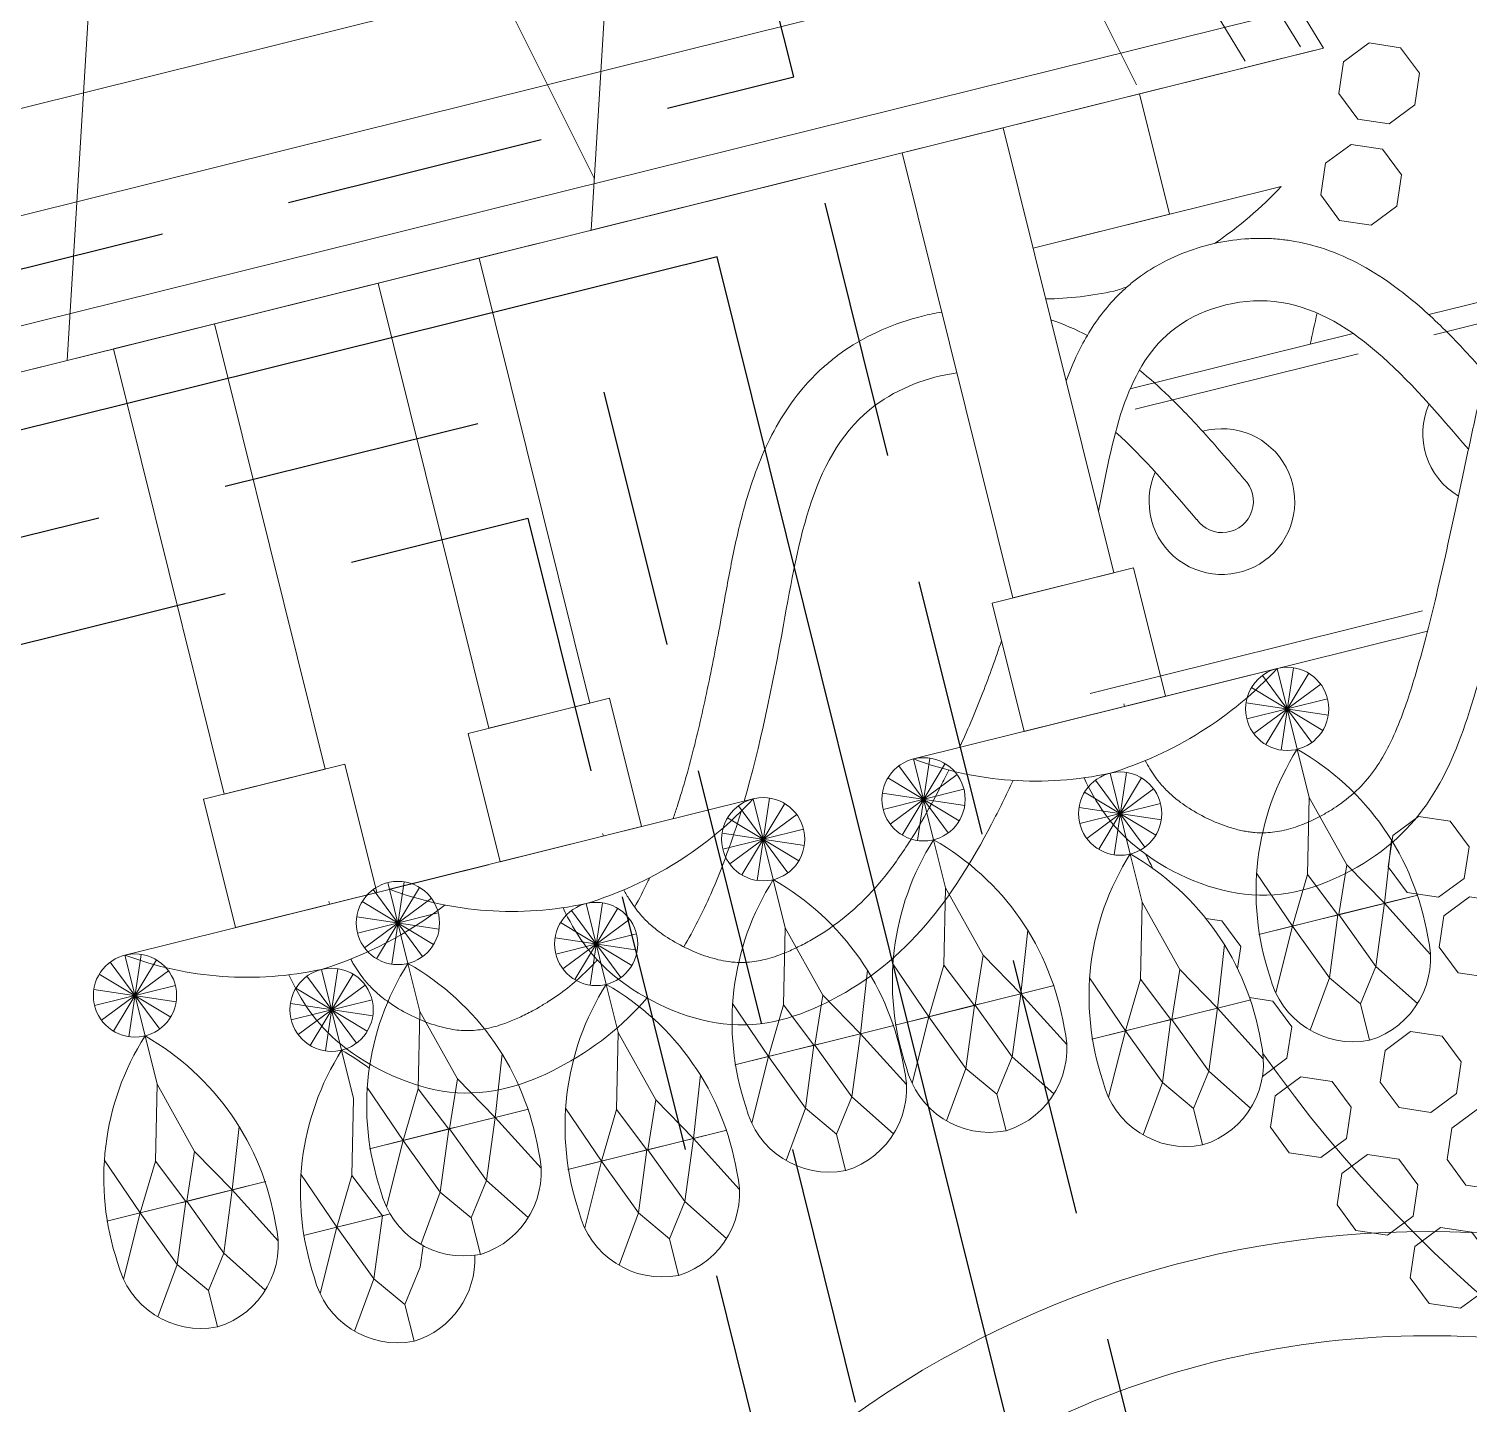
# Model space of a CAD drawing. Header units: inches. Extents: x 252212 to 296477, y 417293 to 492071.
# Drawn here: x 275994.2 to 276271, y 476627.6 to 476891.8 of the extents above; entities that cross this region are included whole.
import ezdxf

# ---------------------------------------------------------------- set-up
doc = ezdxf.new("R2010")
doc.units = ezdxf.units.IN
doc.header["$MEASUREMENT"] = 0
doc.linetypes.add('HIDDEN', pattern=[0.375, 0.25, -0.125])
for name, color, linetype in [('8', 8, 'Continuous'), ('curtain', 21, 'Continuous'), ('ELECTRICAL', 10, 'Continuous'), ('grab bar', 251, 'Continuous'), ('Layer3', 7, 'Continuous')]:
    doc.layers.add(name, color=color, linetype=linetype)
doc.layers.add('Glass', color=4, linetype='Continuous', lineweight=0)
doc.layers.add('ID-NOTES', color=3, linetype='Continuous', lineweight=0)
doc.styles.add('ZZ-Dim All', font='romans.shx', dxfattribs={"width": 0.8})
doc.dimstyles.new('DIM 0200', dxfattribs={"dimscale": 200, "dimtxt": 1, "dimasz": 0.8, "dimexe": 0.5, "dimexo": 1, "dimgap": 0.4, "dimtad": 1, "dimdec": 0, "dimrnd": 10, "dimdsep": 46, "dimtxsty": 'ZZ-Dim All', "dimblk1": 'ARCHTICK', "dimblk2": 'ARCHTICK', "dimsah": 1, "dimcen": 1, "dimdle": 0.5, "dimclrd": 256, "dimclre": 256, "dimclrt": 256, "dimadec": 0, "dimazin": 2, "dimtfac": 1, "dimtdec": 0, "dimtix": 1, "dimtmove": 2, "dimatfit": 2, "dimfxl": 1, "dimfxlon": 1, "dimtolj": 1, "dimtzin": 0, "dimlwd": -1, "dimlwe": -1, "dimarcsym": 0})

# ---------------------------------------------------------------- blocks, each defined once
blk = doc.blocks.new('gf-10 window')
at = {"layer": '8', "linetype": 'HIDDEN', "ltscale": 200}
blk.add_line((113715.92, -69395.6, 0), (113015.92, -69395.6, 0), dxfattribs=at)
blk.add_lwpolyline([(113015.92, -68895.6), (113715.92, -68895.6), (113715.92, -71195.6), (113015.92, -71195.6)], close=True, dxfattribs=at)
at = {"layer": '8', "linetype": 'HIDDEN', "ltscale": 200, "elevation": 0}
for points in [[(113065.92, -70645.6), (113665.92, -70645.6), (113665.92, -69445.58), (113065.92, -69445.58)], [(113085.94, -70625.59), (113645.91, -70625.59), (113645.91, -69465.59), (113085.94, -69465.59)]]:
    blk.add_lwpolyline(points, close=True, dxfattribs=at)
blk = doc.blocks.new('roman blind bath1')
at = {"layer": 'curtain', "color": 2, "lineweight": 0, "elevation": 0}
for points in [[(38719.19, -4294.18), (39214.53, -4294.18), (39214.53, -4648.3, 0.485987), (38947.11, -4648.3), (38911.16, -4586.96, -0.135088), (38719.19, -4653.59, -0.135088)], [(38719.19, -4314.18), (39194.53, -4314.18), (39194.53, -4601.09, 0.363765), (38950.69, -4614.85), (38917.22, -4557.74, -0.149322), (38719.19, -4633.55, -0.149322)]]:
    blk.add_lwpolyline(points, format="xyb", dxfattribs=at)
blk = doc.blocks.new('crystal ch 21')
at = {"layer": 'Glass', "color": 193, "lineweight": 0}
for p, q in [((38473.77, 39438.3), (38443.13, 39535.71)), ((38335.98, 39446.44), (38316.47, 39533.91)), ((38441.43, 39438.82), (38420.22, 39533.91)), ((38462.8, 39438.22), (38432.42, 39534.8)), ((38179.6, 39445.68), (38475.33, 39445.43)), ((38209.37, 39308.08), (38215.49, 39322.86)), ((38215.49, 39308.08), (38209.37, 39322.86)), ((38215.49, 39322.86), (38209.37, 39308.08)), ((38209.37, 39322.86), (38215.49, 39308.08)), ((38212.43, 39307.47), (38212.43, 39323.47)), ((38212.43, 39323.47), (38212.43, 39307.47)), ((38259.16, 39311.14), (38270.48, 39322.45)), ((38270.48, 39311.14), (38259.16, 39322.45)), ((38270.48, 39322.45), (38259.16, 39311.14)), ((38259.16, 39322.45), (38270.48, 39311.14)), ((38261.76, 39309.4), (38267.88, 39324.19)), ((38267.88, 39309.4), (38261.76, 39324.19)), ((38267.88, 39324.19), (38261.76, 39309.4)), ((38261.76, 39324.19), (38267.88, 39309.4)), ((38264.82, 39308.8), (38264.82, 39324.8)), ((38264.82, 39324.8), (38264.82, 39308.8)), ((38333.76, 39308.08), (38339.88, 39322.86)), ((38339.88, 39308.08), (38333.76, 39322.86)), ((38339.88, 39322.86), (38333.76, 39308.08)), ((38333.76, 39322.86), (38339.88, 39308.08)), ((38336.82, 39307.47), (38336.82, 39323.47)), ((38336.82, 39323.47), (38336.82, 39307.47)), ((38365.51, 39308.08), (38371.63, 39322.86)), ((38371.63, 39308.08), (38365.51, 39322.86)), ((38371.63, 39322.86), (38365.51, 39308.08)), ((38365.51, 39322.86), (38371.63, 39308.08)), ((38368.57, 39307.47), (38368.57, 39323.47)), ((38368.57, 39323.47), (38368.57, 39307.47)), ((38437.51, 39308.08), (38443.63, 39322.86)), ((38443.63, 39308.08), (38437.51, 39322.86)), ((38443.63, 39322.86), (38437.51, 39308.08)), ((38437.51, 39322.86), (38443.63, 39308.08)), ((38440.57, 39307.47), (38440.57, 39323.47)), ((38440.57, 39323.47), (38440.57, 39307.47)), ((38206.77, 39309.81), (38218.09, 39321.13)), ((38218.09, 39309.81), (38206.77, 39321.13)), ((38218.09, 39321.13), (38206.77, 39309.81)), ((38206.77, 39321.13), (38218.09, 39309.81)), ((38257.43, 39313.73), (38272.21, 39319.86)), ((38272.21, 39313.73), (38257.43, 39319.86)), ((38272.21, 39319.86), (38257.43, 39313.73)), ((38257.43, 39319.86), (38272.21, 39313.73)), ((38331.16, 39309.81), (38342.48, 39321.13)), ((38342.48, 39309.81), (38331.16, 39321.13)), ((38342.48, 39321.13), (38331.16, 39309.81)), ((38331.16, 39321.13), (38342.48, 39309.81)), ((38362.91, 39309.81), (38374.23, 39321.13)), ((38374.23, 39309.81), (38362.91, 39321.13)), ((38374.23, 39321.13), (38362.91, 39309.81)), ((38362.91, 39321.13), (38374.23, 39309.81)), ((38434.91, 39309.81), (38446.23, 39321.13)), ((38446.23, 39309.81), (38434.91, 39321.13)), ((38446.23, 39321.13), (38434.91, 39309.81)), ((38434.91, 39321.13), (38446.23, 39309.81)), ((38205.04, 39312.41), (38219.82, 39318.53)), ((38219.82, 39312.41), (38205.04, 39318.53)), ((38219.82, 39318.53), (38205.04, 39312.41)), ((38205.04, 39318.53), (38219.82, 39312.41)), ((38256.82, 39316.8), (38272.82, 39316.8)), ((38272.82, 39316.8), (38256.82, 39316.8)), ((38329.43, 39312.41), (38344.21, 39318.53)), ((38344.21, 39312.41), (38329.43, 39318.53)), ((38344.21, 39318.53), (38329.43, 39312.41)), ((38329.43, 39318.53), (38344.21, 39312.41)), ((38361.18, 39312.41), (38375.96, 39318.53)), ((38375.96, 39312.41), (38361.18, 39318.53)), ((38375.96, 39318.53), (38361.18, 39312.41)), ((38361.18, 39318.53), (38375.96, 39312.41)), ((38433.18, 39312.41), (38447.96, 39318.53)), ((38447.96, 39312.41), (38433.18, 39318.53)), ((38447.96, 39318.53), (38433.18, 39312.41)), ((38433.18, 39318.53), (38447.96, 39312.41)), ((38204.43, 39315.47), (38220.43, 39315.47)), ((38220.43, 39315.47), (38204.43, 39315.47)), ((38328.82, 39315.47), (38344.82, 39315.47)), ((38344.82, 39315.47), (38328.82, 39315.47)), ((38360.57, 39315.47), (38376.57, 39315.47)), ((38376.57, 39315.47), (38360.57, 39315.47)), ((38432.57, 39315.47), (38448.57, 39315.47)), ((38448.57, 39315.47), (38432.57, 39315.47)), ((38248.43, 39295.69), (38248.43, 39311.69)), ((38248.43, 39311.69), (38248.43, 39295.69)), ((38300.82, 39295.69), (38300.82, 39311.69)), ((38300.82, 39311.69), (38300.82, 39295.69)), ((38404.57, 39295.69), (38404.57, 39311.69)), ((38404.57, 39311.69), (38404.57, 39295.69)), ((38242.77, 39298.04), (38254.09, 39309.35)), ((38254.09, 39298.04), (38242.77, 39309.35)), ((38254.09, 39309.35), (38242.77, 39298.04)), ((38242.77, 39309.35), (38254.09, 39298.04)), ((38245.37, 39296.3), (38251.49, 39311.08)), ((38251.49, 39296.3), (38245.37, 39311.08)), ((38251.49, 39311.08), (38245.37, 39296.3)), ((38245.37, 39311.08), (38251.49, 39296.3)), ((38295.16, 39298.04), (38306.48, 39309.35)), ((38306.48, 39298.04), (38295.16, 39309.35)), ((38306.48, 39309.35), (38295.16, 39298.04)), ((38295.16, 39309.35), (38306.48, 39298.04)), ((38297.76, 39296.3), (38303.88, 39311.08)), ((38303.88, 39296.3), (38297.76, 39311.08)), ((38303.88, 39311.08), (38297.76, 39296.3)), ((38297.76, 39311.08), (38303.88, 39296.3)), ((38398.91, 39298.04), (38410.23, 39309.35)), ((38410.23, 39298.04), (38398.91, 39309.35)), ((38410.23, 39309.35), (38398.91, 39298.04)), ((38398.91, 39309.35), (38410.23, 39298.04)), ((38401.51, 39296.3), (38407.63, 39311.08)), ((38407.63, 39296.3), (38401.51, 39311.08)), ((38407.63, 39311.08), (38401.51, 39296.3)), ((38401.51, 39311.08), (38407.63, 39296.3)), ((38241.04, 39300.63), (38255.82, 39306.75)), ((38255.82, 39300.63), (38241.04, 39306.75)), ((38255.82, 39306.75), (38241.04, 39300.63)), ((38241.04, 39306.75), (38255.82, 39300.63)), ((38293.43, 39300.63), (38308.21, 39306.75)), ((38308.21, 39300.63), (38293.43, 39306.75)), ((38308.21, 39306.75), (38293.43, 39300.63)), ((38293.43, 39306.75), (38308.21, 39300.63)), ((38397.18, 39300.63), (38411.96, 39306.75)), ((38411.96, 39300.63), (38397.18, 39306.75)), ((38411.96, 39306.75), (38397.18, 39300.63)), ((38397.18, 39306.75), (38411.96, 39300.63)), ((38240.43, 39303.69), (38256.43, 39303.69)), ((38256.43, 39303.69), (38240.43, 39303.69)), ((38292.82, 39303.69), (38308.82, 39303.69)), ((38308.82, 39303.69), (38292.82, 39303.69)), ((38396.57, 39303.69), (38412.57, 39303.69)), ((38412.57, 39303.69), (38396.57, 39303.69)), ((38249.08, 39276.02), (38265.83, 39276.02)), ((38280.56, 39276.02), (38263.81, 39276.02)), ((38196.69, 39274.7), (38213.44, 39274.7)), ((38228.17, 39274.7), (38211.43, 39274.7)), ((38321.08, 39274.7), (38337.83, 39274.7)), ((38352.56, 39274.7), (38335.81, 39274.7)), ((38352.83, 39274.7), (38369.58, 39274.7)), ((38384.31, 39274.7), (38367.57, 39274.7)), ((38424.83, 39274.7), (38441.58, 39274.7)), ((38456.31, 39274.7), (38439.57, 39274.7)), ((38232.69, 39262.92), (38249.44, 39262.92)), ((38249.88, 39262.92), (38247.43, 39262.92)), ((38285.08, 39262.92), (38301.83, 39262.92)), ((38316.56, 39262.92), (38299.81, 39262.92)), ((38388.83, 39262.92), (38405.58, 39262.92)), ((38420.31, 39262.92), (38403.57, 39262.92))]:
    blk.add_line(p, q, dxfattribs=at)
for points in [[(38319.98, 39437.03), (38176.89, 39437.03), (38209.03, 39539.23), (38209.03, 39539.23), (38289.69, 39539.23)], [(38372.37, 39437.03), (38229.27, 39437.03), (38261.42, 39539.23), (38261.42, 39539.23), (38342.08, 39539.23), (38353.62, 39502.53)], [(38476.12, 39437.03), (38333.03, 39437.03), (38365.17, 39539.23), (38365.17, 39539.23), (38445.83, 39539.23), (38477.97, 39437.03), (38334.88, 39437.03)], [(38321.83, 39437.03), (38178.74, 39437.03)], [(38374.22, 39437.03), (38231.13, 39437.03)], [(38414.57, 39413.19), (38441.58, 39413.19), (38441.58, 39437.03)], [(38463.69, 39413.19), (38414.57, 39413.19)], [(38470.26, 39382.42), (38426.14, 39382.42)], [(38500.86, 39382.42), (38485.26, 39382.42)], [(38470.26, 39378.42), (38426.14, 39378.42)], [(38500.86, 39378.42), (38485.26, 39378.42)], [(38404.57, 39327.47), (38470.35, 39327.47)], [(38404.57, 39323.47), (38470.35, 39323.47)], [(38264.82, 39251.18), (38264.82, 39258.4), (38260.23, 39264.66), (38255.71, 39276.02), (38251.46, 39287.57), (38255.71, 39276.02), (38260.93, 39284.95), (38264.82, 39299.25), (38264.82, 39308.8), (38264.82, 39299.25), (38260.93, 39284.95), (38264.73, 39276.02), (38260.23, 39264.66), (38254.19, 39255.81), (38260.23, 39264.66), (38255.71, 39276.02), (38249.51, 39264.42), (38255.71, 39276.02), (38249.08, 39276.02), (38264.73, 39276.02)], [(38264.82, 39251.18), (38264.82, 39258.4), (38269.41, 39264.66), (38273.94, 39276.02), (38278.18, 39287.57), (38273.94, 39276.02), (38268.71, 39284.95), (38264.82, 39299.25), (38264.82, 39308.8), (38264.82, 39299.25), (38268.71, 39284.95), (38264.91, 39276.02), (38269.41, 39264.66), (38275.45, 39255.81), (38269.41, 39264.66), (38273.94, 39276.02), (38280.13, 39264.42), (38273.94, 39276.02), (38280.56, 39276.02), (38264.91, 39276.02)], [(38212.43, 39249.85), (38212.43, 39257.07), (38207.84, 39263.33), (38203.32, 39274.7), (38199.07, 39286.24), (38203.32, 39274.7), (38208.54, 39283.63), (38212.43, 39297.92), (38212.43, 39307.47), (38212.43, 39297.92), (38208.54, 39283.63), (38212.34, 39274.7), (38207.84, 39263.33), (38201.8, 39254.48), (38207.84, 39263.33), (38203.32, 39274.7), (38197.12, 39263.1), (38203.32, 39274.7), (38196.69, 39274.7), (38212.34, 39274.7)], [(38212.43, 39249.85), (38212.43, 39257.07), (38217.02, 39263.33), (38221.55, 39274.7), (38225.79, 39286.24), (38221.55, 39274.7), (38216.32, 39283.63), (38212.43, 39297.92), (38212.43, 39307.47), (38212.43, 39297.92), (38216.32, 39283.63), (38212.52, 39274.7), (38217.02, 39263.33), (38223.06, 39254.48), (38217.02, 39263.33), (38221.55, 39274.7), (38227.74, 39263.1), (38221.55, 39274.7), (38228.17, 39274.7), (38212.52, 39274.7)], [(38336.82, 39249.85), (38336.82, 39257.07), (38332.23, 39263.33), (38327.71, 39274.7), (38323.46, 39286.24), (38327.71, 39274.7), (38332.93, 39283.63), (38336.82, 39297.92), (38336.82, 39307.47), (38336.82, 39297.92), (38332.93, 39283.63), (38336.73, 39274.7), (38332.23, 39263.33), (38326.19, 39254.48), (38332.23, 39263.33), (38327.71, 39274.7), (38321.51, 39263.1), (38327.71, 39274.7), (38321.08, 39274.7), (38336.73, 39274.7)], [(38336.82, 39249.85), (38336.82, 39257.07), (38341.41, 39263.33), (38345.94, 39274.7), (38350.18, 39286.24), (38345.94, 39274.7), (38340.71, 39283.63), (38336.82, 39297.92), (38336.82, 39307.47), (38336.82, 39297.92), (38340.71, 39283.63), (38336.91, 39274.7), (38341.41, 39263.33), (38347.45, 39254.48), (38341.41, 39263.33), (38345.94, 39274.7), (38352.13, 39263.1), (38345.94, 39274.7), (38352.56, 39274.7), (38336.91, 39274.7)], [(38368.57, 39249.85), (38368.57, 39257.07), (38363.98, 39263.33), (38359.46, 39274.7), (38355.21, 39286.24), (38359.46, 39274.7), (38364.68, 39283.63), (38368.57, 39297.92), (38368.57, 39307.47), (38368.57, 39297.92), (38364.68, 39283.63), (38368.48, 39274.7), (38363.98, 39263.33), (38357.94, 39254.48), (38363.98, 39263.33), (38359.46, 39274.7), (38353.26, 39263.1), (38359.46, 39274.7), (38352.83, 39274.7), (38368.48, 39274.7)], [(38368.57, 39249.85), (38368.57, 39257.07), (38373.16, 39263.33), (38377.69, 39274.7), (38381.93, 39286.24), (38377.69, 39274.7), (38372.46, 39283.63), (38368.57, 39297.92), (38368.57, 39307.47), (38368.57, 39297.92), (38372.46, 39283.63), (38368.67, 39274.7), (38373.16, 39263.33), (38379.2, 39254.48), (38373.16, 39263.33), (38377.69, 39274.7), (38383.88, 39263.1), (38377.69, 39274.7), (38384.31, 39274.7), (38368.67, 39274.7)], [(38440.57, 39249.85), (38440.57, 39257.07), (38435.98, 39263.33), (38431.46, 39274.7), (38427.21, 39286.24), (38431.46, 39274.7), (38436.68, 39283.63), (38440.57, 39297.92), (38440.57, 39307.47), (38440.57, 39297.92), (38436.68, 39283.63), (38440.48, 39274.7), (38435.98, 39263.33), (38429.94, 39254.48), (38435.98, 39263.33), (38431.46, 39274.7), (38425.26, 39263.1), (38431.46, 39274.7), (38424.83, 39274.7), (38440.48, 39274.7)], [(38440.57, 39249.85), (38440.57, 39257.07), (38445.16, 39263.33), (38449.69, 39274.7), (38453.93, 39286.24), (38449.69, 39274.7), (38444.46, 39283.63), (38440.57, 39297.92), (38440.57, 39307.47), (38440.57, 39297.92), (38444.46, 39283.63), (38440.67, 39274.7), (38445.16, 39263.33), (38451.2, 39254.48), (38445.16, 39263.33), (38449.69, 39274.7), (38455.88, 39263.1), (38449.69, 39274.7), (38456.31, 39274.7), (38440.67, 39274.7)], [(38248.43, 39238.08), (38248.43, 39245.3), (38243.84, 39251.56), (38239.32, 39262.92), (38235.07, 39274.47), (38239.32, 39262.92), (38244.54, 39271.85), (38248.43, 39286.14), (38248.43, 39295.69), (38248.43, 39286.14), (38244.54, 39271.85), (38248.34, 39262.92), (38243.84, 39251.56), (38237.8, 39242.7), (38243.84, 39251.56), (38239.32, 39262.92), (38233.12, 39251.32), (38239.32, 39262.92), (38232.69, 39262.92), (38248.34, 39262.92)], [(38300.82, 39238.08), (38300.82, 39245.3), (38296.23, 39251.56), (38291.71, 39262.92), (38287.46, 39274.47), (38291.71, 39262.92), (38296.93, 39271.85), (38300.82, 39286.14), (38300.82, 39295.69), (38300.82, 39286.14), (38296.93, 39271.85), (38300.73, 39262.92), (38296.23, 39251.56), (38290.19, 39242.7), (38296.23, 39251.56), (38291.71, 39262.92), (38285.51, 39251.32), (38291.71, 39262.92), (38285.08, 39262.92), (38300.73, 39262.92)], [(38300.82, 39238.08), (38300.82, 39245.3), (38305.41, 39251.56), (38309.94, 39262.92), (38314.18, 39274.47), (38309.94, 39262.92), (38304.71, 39271.85), (38300.82, 39286.14), (38300.82, 39295.69), (38300.82, 39286.14), (38304.71, 39271.85), (38300.91, 39262.92), (38305.41, 39251.56), (38311.45, 39242.7), (38305.41, 39251.56), (38309.94, 39262.92), (38316.13, 39251.32), (38309.94, 39262.92), (38316.56, 39262.92), (38300.91, 39262.92)], [(38404.57, 39238.08), (38404.57, 39245.3), (38399.98, 39251.56), (38395.46, 39262.92), (38391.21, 39274.47), (38395.46, 39262.92), (38400.68, 39271.85), (38404.57, 39286.14), (38404.57, 39295.69), (38404.57, 39286.14), (38400.68, 39271.85), (38404.48, 39262.92), (38399.98, 39251.56), (38393.94, 39242.7), (38399.98, 39251.56), (38395.46, 39262.92), (38389.26, 39251.32), (38395.46, 39262.92), (38388.83, 39262.92), (38404.48, 39262.92)], [(38404.57, 39238.08), (38404.57, 39245.3), (38409.16, 39251.56), (38413.69, 39262.92), (38417.93, 39274.47), (38413.69, 39262.92), (38408.46, 39271.85), (38404.57, 39286.14), (38404.57, 39295.69), (38404.57, 39286.14), (38408.46, 39271.85), (38404.67, 39262.92), (38409.16, 39251.56), (38415.2, 39242.7), (38409.16, 39251.56), (38413.69, 39262.92), (38419.88, 39251.32), (38413.69, 39262.92), (38420.31, 39262.92), (38404.67, 39262.92)], [(38415.66, 39280.19), (38418.54, 39278.99), (38420.88, 39273.34), (38419.25, 39269.39)], [(38420.15, 39263.39), (38424.32, 39261.66), (38426.66, 39256), (38424.32, 39250.35), (38418.89, 39248.1)], [(38248.43, 39238.08), (38248.43, 39245.3), (38253.02, 39251.56), (38254.57, 39255.45)]]:
    blk.add_lwpolyline(points, dxfattribs=at)
for points in [[(38258.43, 39437.03), (38238.43, 39437.03), (38238.43, 39348.88), (38258.43, 39348.88)], [(38310.82, 39437.03), (38290.82, 39437.03), (38290.82, 39348.88), (38310.82, 39348.88)], [(38414.57, 39437.03), (38394.57, 39437.03), (38394.57, 39348.88), (38414.57, 39348.88)], [(38486.73, 39435.85), (38492.39, 39433.51), (38494.73, 39427.85), (38492.39, 39422.2), (38486.73, 39419.85), (38481.08, 39422.2), (38478.73, 39427.85), (38481.08, 39433.51)], [(38478.67, 39417.78), (38484.32, 39415.44), (38486.67, 39409.78), (38484.32, 39404.12), (38478.67, 39401.78), (38473.01, 39404.12), (38470.67, 39409.78), (38473.01, 39415.44)], [(38262.32, 39348.88), (38234.32, 39348.88), (38234.32, 39323.47), (38262.32, 39323.47)], [(38314.71, 39348.88), (38286.71, 39348.88), (38286.71, 39323.47), (38314.71, 39323.47)], [(38418.46, 39348.88), (38390.46, 39348.88), (38390.46, 39323.47), (38418.46, 39323.47)], [(38460.07, 39289.31), (38465.73, 39286.96), (38468.07, 39281.31), (38465.73, 39275.65), (38460.07, 39273.31), (38454.42, 39275.65), (38452.07, 39281.31), (38454.42, 39286.96)], [(38465.86, 39271.97), (38471.51, 39269.63), (38473.86, 39263.97), (38471.51, 39258.31), (38465.86, 39255.97), (38460.2, 39258.31), (38457.86, 39263.97), (38460.2, 39269.63)], [(38448.62, 39249.57), (38454.28, 39247.22), (38456.62, 39241.57), (38454.28, 39235.91), (38448.62, 39233.57), (38442.96, 39235.91), (38440.62, 39241.57), (38442.96, 39247.22)], [(38426.02, 39246.25), (38431.68, 39243.9), (38434.02, 39238.25), (38431.68, 39232.59), (38426.02, 39230.25), (38420.36, 39232.59), (38418.02, 39238.25), (38420.36, 39243.9)], [(38457.46, 39232), (38463.12, 39229.66), (38465.46, 39224), (38463.12, 39218.34), (38457.46, 39216), (38451.8, 39218.34), (38449.46, 39224), (38451.8, 39229.66)], [(38434.86, 39228.68), (38440.52, 39226.33), (38442.86, 39220.68), (38440.52, 39215.02), (38434.86, 39212.68), (38429.2, 39215.02), (38426.86, 39220.68), (38429.2, 39226.33)], [(38445.08, 39211.66), (38450.74, 39209.31), (38453.08, 39203.66), (38450.74, 39198), (38445.08, 39195.66), (38439.43, 39198), (38437.08, 39203.66), (38439.43, 39209.31)]]:
    blk.add_lwpolyline(points, close=True, dxfattribs=at)
for points in [[(38448.6, 39405.63, 0.058633), (38463.69, 39413.19)], [(38414.57, 39403.12, 0.049223), (38427.69, 39401.41, 0.009049), (38430.29, 39401.59, 0.009049)], [(38461.78, 39382.42, 0.00134), (38464.5, 39387.91, 0.00134)], [(38284.43, 39323.47), (38212.43, 39323.47, 0.143523), (38248.43, 39311.69, 0.093471), (38274.44, 39317.98, 0.093471)], [(38336.82, 39323.47), (38264.82, 39323.47, 0.143523), (38300.82, 39311.69, 0.133521), (38336.82, 39323.47, -0.755489)], [(38440.57, 39323.47), (38368.57, 39323.47, 0.143523), (38404.57, 39311.69, 0.133521), (38440.57, 39323.47, -0.755489)]]:
    blk.add_lwpolyline(points, format="xyb", dxfattribs=at)
for centre in [(38212.43, 39315.47), (38264.82, 39316.8), (38336.82, 39315.47), (38368.57, 39315.47), (38440.57, 39315.47), (38248.43, 39303.69), (38300.82, 39303.69), (38404.57, 39303.69)]:
    blk.add_circle(centre, 8, dxfattribs=at)
for centre, radius, start, end in [((38438.02, 39357.16), 14, 142.2119, 91.4396), ((38492.22, 39357.16), 14, 142.1427, 225.2862), ((38438.06, 39357.2), 6.02, 201.8308, 31.0935), ((38300.05, 39271.9), 51.02, 133.6719, 184.6189), ((38229.59, 39271.9), 51.02, 355.3811, 46.3281), ((38247.66, 39270.57), 51.02, 133.6719, 184.6189), ((38177.2, 39270.57), 51.02, 355.3811, 46.3281), ((38372.05, 39270.57), 51.02, 133.6719, 184.6189), ((38301.59, 39270.57), 51.02, 355.3811, 46.3281), ((38403.8, 39270.57), 51.02, 133.6719, 184.6189), ((38333.34, 39270.57), 51.02, 355.3811, 46.3281), ((38475.8, 39270.57), 51.02, 133.6719, 184.6189), ((38405.34, 39270.57), 51.02, 355.3811, 46.3281), ((38283.66, 39258.79), 51.02, 133.6719, 184.6189), ((38213.2, 39258.79), 51.02, 39.1747, 46.3281), ((38336.05, 39258.79), 51.02, 133.6719, 184.6189), ((38265.59, 39258.79), 51.02, 355.3811, 46.3281), ((38439.8, 39258.79), 51.02, 133.6719, 184.6189), ((38369.34, 39258.79), 51.02, 355.3811, 46.3281), ((38666.86, 39348.43), 264.85, 191.6625, 192.3099), ((38265.65, 39267.62), 16.46, 179.4032, 267.0984), ((38263.99, 39267.62), 16.46, 272.9016, 0.5968), ((38213.26, 39266.29), 16.46, 179.4032, 267.0984), ((38211.6, 39266.29), 16.46, 272.9016, 0.5968), ((38337.65, 39266.29), 16.46, 179.4032, 267.0984), ((38335.99, 39266.29), 16.46, 272.9016, 0.5968), ((38369.4, 39266.29), 16.46, 179.4032, 267.0984), ((38367.74, 39266.29), 16.46, 272.9016, 0.5968), ((38441.4, 39266.29), 16.46, 179.4032, 267.0984), ((38439.74, 39266.29), 16.46, 272.9016, 0.5968), ((38249.26, 39254.51), 16.46, 179.4032, 267.0984), ((38301.65, 39254.51), 16.46, 179.4032, 267.0984), ((38299.99, 39254.51), 16.46, 272.9016, 0.5968), ((38405.4, 39254.51), 16.46, 179.4032, 267.0984), ((38403.74, 39254.51), 16.46, 272.9016, 0.5968), ((38247.6, 39254.51), 16.46, 272.9016, 348.6443), ((38666.86, 39348.43), 264.85, 201.2703, 270)]:
    blk.add_arc(centre, radius, start, end, dxfattribs=at)
for points, knots in [([(38394.57, 39405.5), (38393.32, 39405.59), (38392.06, 39405.64), (38388.06, 39405.64), (38385.31, 39405.42), (38379.87, 39404.48), (38377.17, 39403.77), (38373.7, 39402.47), (38372.87, 39402.12), (38371.24, 39401.38), (38370.44, 39400.98), (38368.12, 39399.73), (38366.64, 39398.81), (38363.21, 39396.36), (38361.35, 39394.75), (38357.93, 39391.36), (38356.38, 39389.58), (38353.52, 39385.91), (38352.22, 39384.02), (38349.8, 39380.2), (38348.68, 39378.26), (38345.99, 39373.27), (38344.52, 39370.22), (38342.42, 39365.69), (38341.72, 39364.16), (38340.57, 39361.59), (38340.09, 39360.53), (38338.69, 39357.42), (38337.76, 39355.38), (38335.91, 39351.36), (38334.98, 39349.39), (38332.19, 39343.58), (38330.33, 39339.85), (38326.42, 39332.51), (38324.38, 39328.92), (38321.84, 39324.83), (38321.4, 39324.15), (38320.96, 39323.47)], [70.229589, 70.229589, 70.229589, 70.229589, 73.668455, 73.668455, 81.160213, 81.160213, 88.651971, 88.651971, 91.042948, 91.042948, 93.433926, 93.433926, 98.215881, 98.215881, 105.233128, 105.233128, 112.250374, 112.250374, 119.267621, 119.267621, 126.284868, 126.284868, 137.262225, 137.262225, 142.940018, 142.940018, 146.987452, 146.987452, 155.082319, 155.082319, 163.177187, 163.177187, 179.366922, 179.366922, 196.479947, 196.479947, 199.989527, 199.989527, 199.989527, 199.989527]), ([(38493.11, 39368.82), (38492.95, 39369.14), (38492.78, 39369.46), (38490.94, 39372.96), (38489.19, 39376.14), (38485.38, 39382.36), (38483.32, 39385.39), (38479.39, 39390.29), (38477.66, 39392.22), (38473.86, 39395.85), (38471.79, 39397.55), (38467.7, 39400.28), (38465.75, 39401.38), (38462.91, 39402.64), (38462.12, 39402.96), (38460.33, 39403.62), (38459.33, 39403.94), (38457.3, 39404.5), (38456.28, 39404.73), (38453.21, 39405.32), (38451.14, 39405.55), (38446.99, 39405.69), (38444.91, 39405.61), (38440.77, 39405.11), (38438.71, 39404.7), (38435.54, 39403.79), (38434.41, 39403.4), (38432.51, 39402.64), (38431.73, 39402.3), (38430.2, 39401.55), (38429.45, 39401.16), (38427.27, 39399.89), (38425.91, 39398.96), (38423.36, 39396.97), (38422.17, 39395.91), (38419.94, 39393.71), (38418.91, 39392.57), (38416.72, 39389.92), (38415.61, 39388.41), (38414.57, 39386.87)], [10.519437, 10.519437, 10.519437, 10.519437, 11.699465, 11.699465, 23.398931, 23.398931, 35.098396, 35.098396, 43.225886, 43.225886, 51.353375, 51.353375, 57.8925, 57.8925, 60.306872, 60.306872, 63.309757, 63.309757, 66.312643, 66.312643, 72.318413, 72.318413, 78.324183, 78.324183, 84.329953, 84.329953, 87.703226, 87.703226, 90.071576, 90.071576, 92.439926, 92.439926, 97.176627, 97.176627, 101.913327, 101.913327, 106.650028, 106.650028, 112.58923, 112.58923, 112.58923, 112.58923]), ([(38561.95, 39374.96), (38561.11, 39377.59), (38560.22, 39380.17), (38558.49, 39384.54), (38557.7, 39386.35), (38555.9, 39389.91), (38554.89, 39391.66), (38552.84, 39394.57), (38551.9, 39395.75), (38549.77, 39398.03), (38548.58, 39399.12), (38546.66, 39400.55), (38546.04, 39400.97), (38544.78, 39401.74), (38544.14, 39402.09), (38542.85, 39402.73), (38542.19, 39403.02), (38540.18, 39403.81), (38538.81, 39404.21), (38535.09, 39404.95), (38532.72, 39405.08), (38528.03, 39404.71), (38525.71, 39404.21), (38522.47, 39403.08), (38521.5, 39402.68), (38519.93, 39401.93), (38519.33, 39401.61), (38518.15, 39400.95), (38517.57, 39400.6), (38515.9, 39399.5), (38514.84, 39398.72), (38512.24, 39396.59), (38510.77, 39395.18), (38508, 39392.21), (38506.7, 39390.65), (38504.23, 39387.42), (38503.05, 39385.75), (38500.77, 39382.32), (38499.68, 39380.56), (38496.76, 39375.65), (38495.01, 39372.44), (38491.65, 39366.02), (38490.04, 39362.81), (38486.96, 39356.59), (38485.47, 39353.55), (38481.1, 39344.63), (38478.34, 39338.97), (38472.97, 39328.34), (38470.36, 39323.38), (38466.79, 39317.09), (38465.81, 39315.42), (38463.85, 39312.21), (38462.88, 39310.7), (38460.74, 39307.53), (38459.55, 39305.94), (38457.17, 39303.07), (38455.96, 39301.8), (38453.46, 39299.54), (38452.17, 39298.54), (38449.36, 39296.77), (38447.84, 39295.99), (38445.5, 39295.06), (38444.86, 39294.82), (38443.52, 39294.39), (38442.82, 39294.18), (38441.71, 39293.9), (38441.33, 39293.8), (38440.58, 39293.63), (38440.2, 39293.55), (38439.06, 39293.33), (38438.3, 39293.22), (38436.31, 39292.99), (38435.09, 39292.94), (38432.71, 39293.04), (38431.55, 39293.19), (38429.88, 39293.58), (38429.34, 39293.73), (38428.49, 39294.01), (38428.18, 39294.13), (38427.52, 39294.39), (38427.18, 39294.54), (38426.14, 39295.02), (38425.41, 39295.41), (38423.45, 39296.57), (38422.2, 39297.45), (38419.82, 39299.37), (38418.69, 39300.42), (38417.21, 39301.98), (38416.77, 39302.48), (38416.06, 39303.35), (38415.77, 39303.71), (38415.25, 39304.43), (38415, 39304.79), (38414.3, 39305.86), (38413.9, 39306.57), (38413, 39308.37), (38412.56, 39309.47), (38412.01, 39311.21), (38411.84, 39311.8), (38411.69, 39312.41)], [21.423623, 21.423623, 21.423623, 21.423623, 31.901248, 31.901248, 39.484297, 39.484297, 47.067345, 47.067345, 52.441909, 52.441909, 57.816472, 57.816472, 60.214303, 60.214303, 62.497185, 62.497185, 64.780067, 64.780067, 69.345831, 69.345831, 76.905435, 76.905435, 84.465038, 84.465038, 87.810541, 87.810541, 89.940409, 89.940409, 92.070278, 92.070278, 96.330015, 96.330015, 103.121347, 103.121347, 109.912679, 109.912679, 116.704011, 116.704011, 123.495343, 123.495343, 135.363943, 135.363943, 147.232544, 147.232544, 159.101144, 159.101144, 182.838345, 182.838345, 206.575546, 206.575546, 215.583187, 215.583187, 224.590829, 224.590829, 235.809056, 235.809056, 247.027282, 247.027282, 258.245509, 258.245509, 269.463736, 269.463736, 273.425033, 273.425033, 277.402444, 277.402444, 279.418713, 279.418713, 281.434982, 281.434982, 285.467521, 285.467521, 292.038942, 292.038942, 298.610364, 298.610364, 301.697807, 301.697807, 303.544066, 303.544066, 305.390324, 305.390324, 309.082842, 309.082842, 315.21577, 315.21577, 321.348698, 321.348698, 324.241337, 324.241337, 326.421969, 326.421969, 328.602602, 328.602602, 332.963866, 332.963866, 339.483195, 339.483195, 342.703485, 342.703485, 342.703485, 342.703485]), ([(38486.41, 39355.47), (38478.49, 39371.39), (38466.59, 39394.95), (38429.37, 39393.73), (38420.48, 39373.84), (38414.57, 39361.08)], [0.639857, 0.639857, 0.639857, 0.639857, 60.535523, 89.887896, 138.66877, 138.66877, 138.66877, 138.66877]), ([(38394.57, 39393.45), (38388.9, 39394.04), (38366.44, 39391.25), (38352.17, 39357.32), (38340.56, 39332.95), (38335.03, 39323.47)], [69.094466, 69.094466, 69.094466, 69.094466, 89.887896, 147.025584, 189.925954, 189.925954, 189.925954, 189.925954]), ([(38555.56, 39354.96), (38550.35, 39371.05), (38545.91, 39393.59), (38519.27, 39393.66), (38496.73, 39350.16), (38476.36, 39306.18), (38456.97, 39282.34), (38424.5, 39279.52), (38404.49, 39295.66), (38400.48, 39306.83), (38399.5, 39312.04)], [0, 0, 0, 0, 60.535523, 89.887896, 147.025584, 215.392797, 277.7608, 302.849652, 326.231247, 345.874488, 345.874488, 345.874488, 345.874488]), ([(38443.21, 39360.31), (38441.67, 39363.4), (38440.09, 39366.58), (38436.73, 39372.96), (38434.95, 39376.15), (38431.66, 39381.39), (38430.25, 39383.47), (38428.73, 39385.49)], [0, 0, 0, 0, 11.648115, 11.648115, 23.29623, 23.29623, 31.138475, 31.138475, 31.138475, 31.138475]), ([(38390.46, 39341.44), (38388.55, 39338.41), (38386.59, 39335.47), (38382.45, 39329.62), (38380.27, 39326.71), (38377.94, 39323.77), (38377.82, 39323.62), (38377.7, 39323.47)], [173.117995, 173.117995, 173.117995, 173.117995, 186.602657, 186.602657, 200.780679, 200.780679, 201.549404, 201.549404, 201.549404, 201.549404]), ([(38374.65, 39319.75), (38373.92, 39318.88), (38373.18, 39318.02), (38371.56, 39316.15), (38370.66, 39315.15), (38368.08, 39312.31), (38366.39, 39310.55), (38362.53, 39306.81), (38360.37, 39304.9), (38355.97, 39301.5), (38353.73, 39300), (38349.06, 39297.4), (38346.62, 39296.29), (38343.08, 39295.05), (38342.14, 39294.75), (38340.67, 39294.34), (38340.16, 39294.2), (38339.2, 39293.97), (38338.75, 39293.86), (38337.86, 39293.67), (38337.42, 39293.58), (38336.1, 39293.34), (38335.23, 39293.21), (38333.13, 39292.99), (38331.91, 39292.94), (38329.57, 39293.04), (38328.45, 39293.18), (38326.85, 39293.54), (38326.37, 39293.67), (38325.6, 39293.91), (38325.33, 39294), (38324.5, 39294.32), (38323.9, 39294.57), (38322.68, 39295.17), (38322.04, 39295.52), (38320.17, 39296.64), (38318.91, 39297.52), (38316.53, 39299.46), (38315.4, 39300.52), (38313.95, 39302.07), (38313.52, 39302.56), (38312.55, 39303.74), (38312.06, 39304.41), (38311.18, 39305.76), (38310.8, 39306.43), (38309.9, 39308.18), (38309.46, 39309.27), (38308.86, 39311.09), (38308.66, 39311.78), (38308.49, 39312.49)], [207.986788, 207.986788, 207.986788, 207.986788, 212.623892, 212.623892, 218.172534, 218.172534, 228.860004, 228.860004, 242.532437, 242.532437, 256.20487, 256.20487, 269.877303, 269.877303, 274.684622, 274.684622, 277.140614, 277.140614, 279.280581, 279.280581, 281.420548, 281.420548, 285.700482, 285.700482, 292.040251, 292.040251, 298.380019, 298.380019, 301.207794, 301.207794, 302.814456, 302.814456, 306.027778, 306.027778, 309.2411, 309.2411, 315.394957, 315.394957, 321.548813, 321.548813, 324.377317, 324.377317, 328.478308, 328.478308, 332.579299, 332.579299, 339.087962, 339.087962, 342.852924, 342.852924, 342.852924, 342.852924]), ([(38333.99, 39321.7), (38331.02, 39316.73), (38325.7, 39308.78), (38319.66, 39301.76), (38317.01, 39299.08)], [192.615644, 192.615644, 192.615644, 192.615644, 215.392797, 231.240253, 231.240253, 231.240253, 231.240253]), ([(38386.17, 39314.85), (38384.16, 39312.38), (38371.57, 39297.56), (38353.79, 39282.34), (38321.32, 39279.52), (38301.33, 39295.64), (38297.31, 39306.79), (38296.33, 39311.98)], [203.367739, 203.367739, 203.367739, 203.367739, 215.392797, 277.7608, 302.849652, 326.231247, 345.799792, 345.799792, 345.799792, 345.799792]), ([(38307.78, 39291.25), (38302.05, 39287.23), (38289.95, 39281.5), (38267.12, 39279.52), (38247.05, 39295.7), (38243.06, 39306.93), (38242.09, 39312.19)], [248.302011, 248.302011, 248.302011, 248.302011, 277.7608, 302.849652, 326.231247, 346.060075, 346.060075, 346.060075, 346.060075]), ([(38300.29, 39300.66), (38300.12, 39300.54), (38299.95, 39300.43), (38297.31, 39298.69), (38294.69, 39297.29), (38290.99, 39295.79), (38290.12, 39295.47), (38288.51, 39294.93), (38287.79, 39294.71), (38286.53, 39294.35), (38286, 39294.21), (38285, 39293.97), (38284.55, 39293.86), (38283.64, 39293.66), (38283.19, 39293.57), (38281.85, 39293.33), (38280.97, 39293.2), (38278.86, 39292.99), (38277.65, 39292.94), (38275.32, 39293.05), (38274.2, 39293.19), (38272.6, 39293.55), (38272.11, 39293.68), (38271.12, 39294), (38270.63, 39294.19), (38268.95, 39294.9), (38267.69, 39295.57), (38265.14, 39297.21), (38263.87, 39298.17), (38261.49, 39300.23), (38260.38, 39301.34), (38259.07, 39302.87), (38258.72, 39303.3), (38258.12, 39304.08), (38257.87, 39304.43), (38257.39, 39305.14), (38257.16, 39305.49), (38256.53, 39306.55), (38256.16, 39307.26), (38255.33, 39309.07), (38254.92, 39310.2), (38254.5, 39311.68), (38254.43, 39311.96), (38254.36, 39312.24)], [249.594158, 249.594158, 249.594158, 249.594158, 250.672202, 250.672202, 266.227673, 266.227673, 270.885466, 270.885466, 274.545081, 274.545081, 277.137999, 277.137999, 279.310029, 279.310029, 281.48206, 281.48206, 285.826121, 285.826121, 292.152446, 292.152446, 298.478772, 298.478772, 301.344759, 301.344759, 304.227354, 304.227354, 310.549012, 310.549012, 316.870669, 316.870669, 323.192327, 323.192327, 325.709052, 325.709052, 327.864782, 327.864782, 330.020512, 330.020512, 334.331973, 334.331973, 340.901438, 340.901438, 342.402004, 342.402004, 342.402004, 342.402004]), ([(38313.85, 39313.55), (38313.68, 39313.34), (38313.51, 39313.13), (38312.14, 39311.47), (38310.92, 39310.08), (38309.69, 39308.77)], [218.296777, 218.296777, 218.296777, 218.296777, 219.561259, 219.561259, 228.413545, 228.413545, 228.413545, 228.413545])]:
    blk.add_open_spline(points, degree=3, knots=knots, dxfattribs=at)
for points in [[(38420.63, 39394.38), (38418.77, 39396.04), (38416.75, 39397.58), (38414.57, 39398.97)], [(38432.47, 39354.96), (38428.98, 39361.97), (38425.49, 39368.98), (38421.42, 39375.06)], [(38252.98, 39323.47), (38252.97, 39323.65), (38252.97, 39323.84), (38252.96, 39324.02)], [(38307.18, 39323.47), (38307.17, 39323.65), (38307.16, 39323.84), (38307.15, 39324.02)], [(38410.36, 39323.47), (38410.35, 39323.65), (38410.34, 39323.84), (38410.34, 39324.02)]]:
    blk.add_open_spline(points, degree=3, dxfattribs=at)
blk = doc.blocks.new('_ARCHTICK')
at = {"color": 0, "linetype": 'ByBlock', "const_width": 0.15}
blk.add_lwpolyline([(-0.5, -0.5), (0.5, 0.5)], dxfattribs=at)

msp = doc.modelspace()

# ---------------------------------------------------------------- hatches: boundary and pattern name
at = {"layer": '8'}
h = msp.add_hatch(dxfattribs=at)
h.set_pattern_fill('ANSI31', color=256, scale=100, angle=13.9714, style=0)
h.set_pattern_definition([(58.97142, (264334.825, 487531.944), (-10.711379, 6.443319), [])])
edge = h.paths.add_edge_path()
edge.add_line((276412.46, 477602.45), (275400.27, 477350.62))
edge.add_arc((275436.49, 477205.06), 150, 103.9714, 193.9714)
edge.add_line((275290.93, 477168.84), (275333.18, 476999.02))
edge.add_line((275333.18, 476999.02), (275419.06, 477020.39))
edge.add_line((275419.06, 477020.39), (275455.89, 477106.84))
edge.add_line((275455.89, 477106.84), (275493.8, 477116.27))
edge.add_line((275493.8, 477116.27), (275499.23, 477094.43))
edge.add_line((275499.23, 477094.43), (275490.5, 477092.26))
edge.add_line((275490.5, 477092.26), (275492.31, 477084.98))
edge.add_arc((275498.19, 477057.66), 27.95, 102.1497, 164.4524)
edge.add_arc((275506.49, 477058.03), 35.93, 168.5747, 187.4442)
edge.add_arc((275801.56, 477096.34), 333.48, 187.4028, 189.22)
edge.add_arc((275419.41, 477035.65), 53.47, -8.8734, 7.8079, ccw=False)
edge.add_arc((275454.53, 477031.1), 18.1, 277.1405, 348.1999, ccw=False)
edge.add_line((275456.78, 477013.15), (275457.5, 477010.23))
edge.add_arc((275459.39, 477002.67), 7.8, -114.4959, 103.9714, ccw=False)
edge.add_line((275456.15, 476995.57), (275458.32, 476986.83))
edge.add_arc((275463.39, 476966.46), 21, 103.9714, 193.9714)
edge.add_line((275443.02, 476961.39), (275395.47, 476949.55))
edge.add_line((275395.47, 476949.55), (275406.33, 476905.89))
edge.add_line((275406.33, 476905.89), (275289.87, 476876.91))
edge.add_line((275289.87, 476876.91), (275285.04, 476896.32))
edge.add_line((275285.04, 476896.32), (275265.63, 476891.49))
edge.add_line((275265.63, 476891.49), (275259.6, 476915.75))
edge.add_line((275259.6, 476915.75), (275324.14, 476931.81))
edge.add_line((275324.14, 476931.81), (275266.67, 477162.81))
edge.add_arc((275436.49, 477205.06), 175, 103.9714, 193.9714, ccw=False)
edge.add_line((275394.24, 477374.88), (276406.42, 477626.71))
edge.add_line((276406.42, 477626.71), (277133.21, 477807.53))
edge.add_arc((277175.46, 477637.71), 175, 13.9714, 103.9714, ccw=False)
edge.add_line((277345.28, 477679.96), (277402.76, 477448.97))
edge.add_line((277402.76, 477448.97), (277467.3, 477465.02))
edge.add_line((277467.3, 477465.02), (277473.33, 477440.76))
edge.add_line((277473.33, 477440.76), (277453.92, 477435.93))
edge.add_line((277453.92, 477435.93), (277458.75, 477416.53))
edge.add_line((277458.75, 477416.53), (277342.29, 477387.55))
edge.add_line((277342.29, 477387.55), (277331.43, 477431.22))
edge.add_line((277331.43, 477431.22), (277283.88, 477419.39))
edge.add_arc((277263.5, 477414.32), 21, 13.9714, 103.9714)
edge.add_line((277258.43, 477434.7), (277256.26, 477443.43))
edge.add_arc((277250.08, 477448.19), 7.8, 103.9714, 322.4387, ccw=False)
edge.add_line((277248.19, 477455.75), (277247.47, 477458.67))
edge.add_arc((277241.04, 477475.58), 18.1, 219.7429, 290.8024, ccw=False)
edge.add_arc((277269.93, 477496.05), 53.47, 200.135, 216.8162, ccw=False)
edge.add_arc((276903.9, 477370.6), 333.48, 18.7229, 20.5401)
edge.add_arc((277182.52, 477475.03), 35.93, 20.4987, 39.3681)
edge.add_arc((277190.02, 477478.58), 27.95, 43.4904, 105.7932)
edge.add_line((277182.41, 477505.48), (277180.6, 477512.76))
edge.add_line((277180.6, 477512.76), (277171.87, 477510.58))
edge.add_line((277171.87, 477510.58), (277166.44, 477532.42))
edge.add_line((277166.44, 477532.42), (277204.35, 477541.85))
edge.add_line((277204.35, 477541.85), (277277.39, 477482.74))
edge.add_line((277277.39, 477482.74), (277363.28, 477504.1))
edge.add_line((277363.28, 477504.1), (277321.02, 477673.93))
edge.add_arc((277175.46, 477637.71), 150, 13.9714, 103.9714)
edge.add_line((277139.25, 477783.27), (276412.46, 477602.45))

# ---------------------------------------------------------------- linework, layer by layer
at = {"layer": 'Layer3', "elevation": 0}
msp.add_lwpolyline([(276126.45, 476848.04), (275505.05, 476693.44), (275804.43, 475490.12), (276425.83, 475644.72)], close=True, dxfattribs=at)

# ---------------------------------------------------------------- block references
at = {"layer": 'curtain', "color": 1, "rotation": 13.97142328298606}
msp.add_blockref('roman blind bath1', (237190.75, 471647.82, 0), dxfattribs=at)
at = {"layer": 'ELECTRICAL', "rotation": 13.97142328298568}
msp.add_blockref('crystal ch 21', (248424.9, 429327.78, 0), dxfattribs=at)
at = {"layer": 'grab bar', "color": 8, "xscale": -1, "rotation": 13.97142328298594}
msp.add_blockref('gf-10 window', (369058.94, 571511.57, 0), dxfattribs=at)

# ---------------------------------------------------------------- leaders
at = {"layer": 'ID-NOTES'}
for points in [[(275328.2, 476355.26, 0), (278075.53, 477038.79, 0)], [(275367.22, 476020.33, 0), (278148.43, 476712.29, 0)]]:
    msp.add_leader(points, dimstyle='DIM 0200', override={"dimasz": 0.2, "dimtad": 0, "dimclrd": 8}, dxfattribs=at)

doc.saveas('drawing.dxf')
